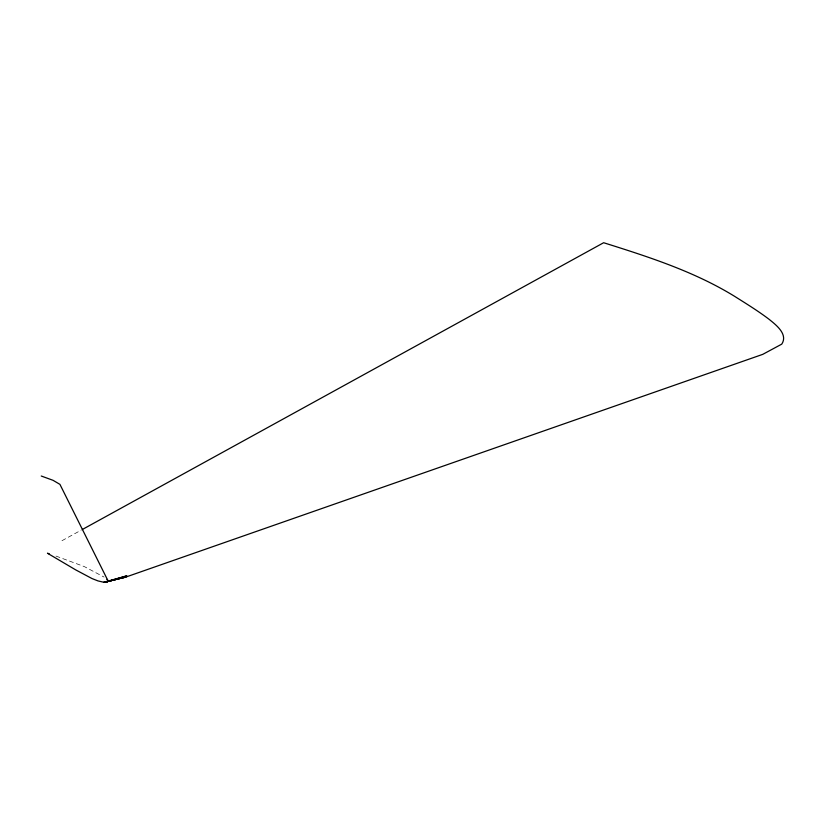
<?xml version="1.0" encoding="UTF-8"?>
<svg xmlns="http://www.w3.org/2000/svg" width="825" height="825" viewBox="0 0 825 825"><rect width="100%" height="100%" fill="white"/><g stroke="black" fill="none" stroke-linecap="round" stroke-linejoin="round"><path stroke-width="0.62" stroke-dasharray="4.12 3.09" d="M61.988 540.705L81.149 530.155M55.987 556.071L84.387 566.62L104.063 577.067"/><path stroke-width="1.24" d="M82.273 529.537L603.642 242.725C648.584 256.853 694.062 271.435 734.456 296.237C746.171 303.631 758.02 310.901 769.065 319.285C776.047 324.916 788.308 334.29 781.749 344.138L762.774 354.348L125.266 577.263L103.837 582.275L97.958 580.903L91.987 578.542L75.807 569.941L47.468 553.224L49.18 553.792M41.25 476.015L53.047 480.315L59.926 484.358L107.869 580.501L106.941 579.325M126.699 575.881L103.837 582.275L125.854 577.005L104.775 582.244L126.338 576.531L105.662 582.11L126.699 575.881"/></g></svg>
